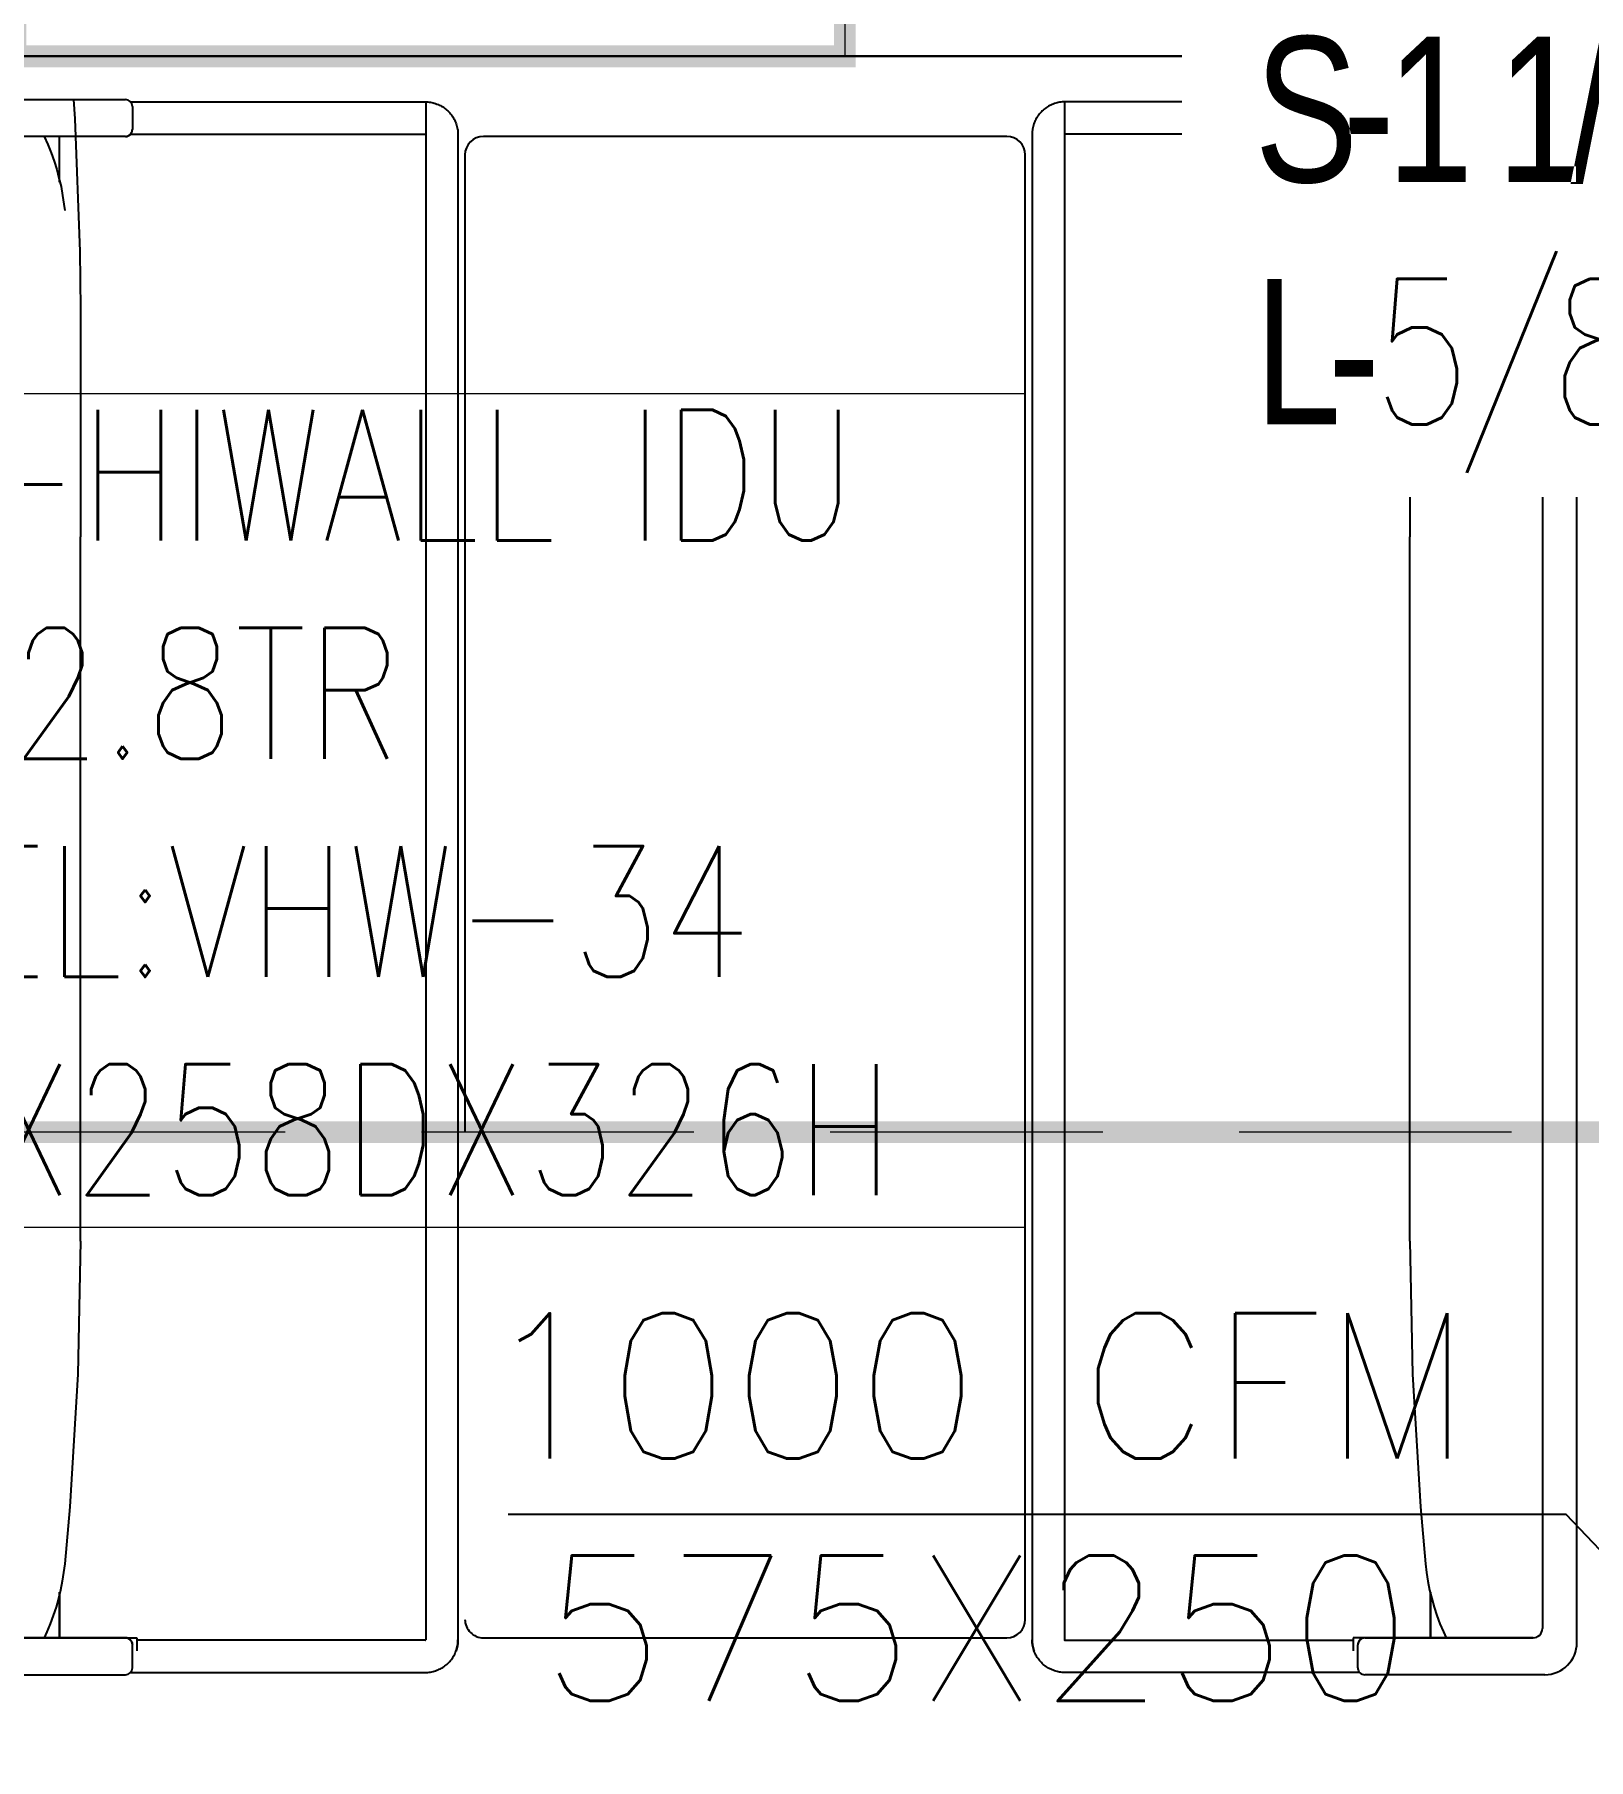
# Model space of a CAD drawing. Header units: millimetres. Extents: x 148480 to 578986, y 39883 to 155062.
# Drawn here: x 246344 to 248482, y 119536 to 121909 of the extents above; entities that cross this region are included whole.
import ezdxf

# ---------------------------------------------------------------- set-up
doc = ezdxf.new("R2010")
doc.units = ezdxf.units.MM
doc.linetypes.add('CENTER', pattern=[2, 1.25, -0.25, 0.25, -0.25])
doc.linetypes.add('HIDDEN', pattern=[0.375, 0.25, -0.125])
for name, color, linetype in [('CEN', 252, 'CENTER'), ('CONC-WALL', 1, 'Continuous'), ('I - MODULAR', 44, 'Continuous'), ('Layer2', 4, 'Continuous'), ('Layer4', 6, 'Continuous'), ('M-HVAC ELLIPTICAL DUCT', 6, 'Continuous'), ('M-HVAC VRV PIPE', 4, 'Continuous'), ('M-HVAC-TEXT', 7, 'Continuous'), ('PCE-HVACTEXT', 7, 'Continuous')]:
    doc.layers.add(name, color=color, linetype=linetype)
doc.layers.add('M-HVAC-EQUIP TEXT', color=7, linetype='Continuous', lineweight=0)
doc.styles.add('HVAC TEXT', font='Romans.shx', dxfattribs={"width": 0.8, "height": 100})
doc.styles.add('R', font='romans.shx')
doc.styles.add('ROMAND', font='romand__.ttf')
doc.styles.add('romans', font='stylu.ttf', dxfattribs={"height": 125})
doc.styles.add('rs', font='romans.shx', dxfattribs={"width": 0.75})
doc.dimstyles.new('GLAZ ALU', dxfattribs={"dimscale": 100, "dimtxt": 2, "dimasz": 1.4, "dimexe": 0.8, "dimexo": 0.8, "dimgap": 0.75, "dimtad": 1, "dimdec": 0, "dimzin": 0, "dimdsep": 46, "dimtxsty": 'rs', "dimcen": 0.09, "dimclrd": 8, "dimclre": 8, "dimclrt": 2, "dimadec": 0, "dimazin": 0, "dimtfac": 1, "dimtdec": 0, "dimtmove": 0, "dimatfit": 3, "dimfxl": 1, "dimtolj": 1, "dimtzin": 0, "dimarcsym": 0})
doc.dimstyles.new('Vayucon', dxfattribs={"dimtxt": 200, "dimasz": 150, "dimexe": 0, "dimexo": 0, "dimgap": 9e-05, "dimtad": 1, "dimdec": 0, "dimrnd": 5, "dimzin": 0, "dimdsep": 46, "dimtxsty": 'ROMAND', "dimcen": 90, "dimclrd": 42, "dimclre": 8, "dimclrt": 7, "dimadec": 0, "dimazin": 0, "dimtfac": 1, "dimtdec": 0, "dimtofl": 0, "dimtmove": 1, "dimatfit": 0, "dimfxl": 1, "dimtolj": 1, "dimtzin": 0, "dimarcsym": 0})

# ---------------------------------------------------------------- blocks, each defined once
blk = doc.blocks.new('GFC1')
at = {"layer": 'CEN', "color": 8, "linetype": 'HIDDEN', "lineweight": 0, "ltscale": 1500}
blk.add_lwpolyline([(321571.3, 121385.2), (317470.1, 121385.2), (317470.1, 125486.4), (321571.3, 125486.4)], close=True, dxfattribs=at)
at = {"layer": 'CEN', "color": 8, "linetype": 'Continuous', "lineweight": 0}
blk.add_lwpolyline([(320091.3, 122865.2), (318950.1, 122865.2), (318950.1, 124006.4), (320091.3, 124006.4)], close=True, dxfattribs=at)
at = {"layer": 'CONC-WALL', "color": 8, "linetype": 'Continuous', "lineweight": 30}
for p in [(315225.9, 122865.2), (320091.3, 122865.2)]:
    blk.add_line(p, (321820.9, 122865.2), dxfattribs=at)
at = {"layer": 'I - MODULAR', "color": 8}
for p, q in [((318854, 122805.7), (319101.6, 122805.7)), ((321054.3, 122805.7), (320806.7, 122805.7)), ((321051.1, 122805.7), (321051.1, 120702.3)), ((319108.7, 122802.5), (319514.2, 122802.5)), ((319111.1, 122796.1), (319111.1, 122764.4)), ((319514.7, 122802.5), (319514.7, 120686.9)), ((319514.7, 122802.5), (319514.7, 120686.9)), ((320393.5, 122802.5), (320393.5, 120686.9)), ((320393.5, 122802.5), (320393.5, 120686.9)), ((320799.6, 122802.5), (320394, 122802.5)), ((320797.1, 122796.1), (320797.1, 122764.4)), ((319108.7, 122758), (319514.2, 122758)), ((319108.7, 122758), (319514.2, 122758)), ((319559.1, 122757.5), (319559.1, 120686.9)), ((320349.1, 122757.5), (320349.1, 120686.9)), ((320799.6, 122758), (320394, 122758)), ((320799.6, 122758), (320394, 122758)), ((321098.7, 120683.2), (321098.7, 122761.2)), ((319101.6, 122754.9), (318869.8, 122754.9)), ((319011.1, 122692.1), (319011.1, 122754.9)), ((319011.1, 122692.1), (319011.1, 122754.9)), ((320314.2, 122754.9), (319594.1, 122754.9)), ((320314.2, 122754.9), (319594.1, 122754.9)), ((320806.7, 122754.9), (321038.4, 122754.9)), ((320897.2, 122692.1), (320897.2, 122754.9)), ((320897.2, 122692.1), (320897.2, 122754.9)), ((319568.7, 122729.5), (319568.7, 121385.2)), ((319568.7, 122729.5), (319568.7, 121385.2)), ((320339.6, 120715), (320339.6, 122729.5)), ((320339.6, 120715), (320339.6, 122729.5)), ((319039.6, 122517.7), (319039.6, 122204)), ((320868.6, 122517.7), (320868.6, 122204)), ((319011.1, 120689.6), (319011.1, 120752.4)), ((319011.1, 120689.6), (319011.1, 120752.4)), ((319011.1, 120752.4), (319011.1, 120689.6)), ((319011.1, 120752.4), (319011.1, 120689.6)), ((320897.2, 120689.6), (320897.2, 120752.4)), ((320897.2, 120689.6), (320897.2, 120752.4)), ((320897.2, 120752.4), (320897.2, 120689.6)), ((320897.2, 120752.4), (320897.2, 120689.6)), ((318869.8, 120689.6), (319117.5, 120689.6)), ((319101.6, 120689.6), (318869.8, 120689.6)), ((319111.1, 120648.3), (319111.1, 120680.1)), ((319117.5, 120689.6), (319117.5, 120671.6)), ((319514.2, 120686.4), (319117.5, 120686.4)), ((319514.2, 120686.4), (319117.5, 120686.4)), ((319594.1, 120689.6), (320314.2, 120689.6)), ((319594.1, 120689.6), (320314.2, 120689.6)), ((320394, 120686.4), (320790.7, 120686.4)), ((320394, 120686.4), (320790.7, 120686.4)), ((321038.4, 120689.6), (320790.7, 120689.6)), ((320790.7, 120689.6), (320790.7, 120671.6)), ((320797.1, 120648.3), (320797.1, 120680.1)), ((320806.7, 120689.6), (321038.4, 120689.6)), ((318854, 120638.8), (319101.6, 120638.8)), ((319108.7, 120642), (319514.2, 120642)), ((320799.6, 120642), (320394, 120642)), ((321054.3, 120638.8), (320806.7, 120638.8))]:
    blk.add_line(p, q, dxfattribs=at)
at = {"layer": 'I - MODULAR', "color": 8, "linetype": 'Continuous'}
for p, q in [((319039.6, 121235.2), (319039.6, 122204)), ((320868.6, 121235.2), (320868.6, 122204))]:
    blk.add_line(p, q, dxfattribs=at)
at = {"layer": 'I - MODULAR', "color": 8, "flags": 128}
for points in [[(319030.1, 122805.7), (319032.1, 122779.2), (319038.9, 122596.5), (319039.6, 122517.7)], [(320878.2, 122805.7), (320876.1, 122779.2), (320869.3, 122596.5), (320868.6, 122517.7)], [(319514.2, 122802.5), (319516, 122802.5), (319517.8, 122802.4), (319519.6, 122802.2), (319521.4, 122801.9), (319523.1, 122801.6), (319524.9, 122801.2), (319526.6, 122800.7), (319528.3, 122800.2), (319530, 122799.6), (319531.7, 122798.9), (319533.3, 122798.2), (319535, 122797.4), (319536.5, 122796.6), (319538.1, 122795.6), (319539.6, 122794.6), (319541, 122793.6), (319542.5, 122792.5), (319543.8, 122791.3), (319545.2, 122790.1), (319546.4, 122788.9), (319547.7, 122787.5), (319548.8, 122786.2), (319550, 122784.8), (319551, 122783.3), (319552, 122781.8), (319553, 122780.3), (319553.8, 122778.7), (319554.7, 122777.1), (319555.4, 122775.5), (319556.1, 122773.8), (319556.7, 122772.1), (319557.3, 122770.4), (319557.7, 122768.7), (319558.2, 122766.9), (319558.5, 122765.2), (319558.8, 122763.4), (319559, 122761.6), (319559.1, 122759.8), (319559.1, 122758), (319559.1, 122757.5)], [(320394, 122802.5), (320392.2, 122802.5), (320390.5, 122802.4), (320388.7, 122802.2), (320386.9, 122801.9), (320385.1, 122801.6), (320383.4, 122801.2), (320381.6, 122800.7), (320379.9, 122800.2), (320378.2, 122799.6), (320376.5, 122798.9), (320374.9, 122798.2), (320373.3, 122797.4), (320371.7, 122796.6), (320370.2, 122795.6), (320368.7, 122794.6), (320367.2, 122793.6), (320365.8, 122792.5), (320364.4, 122791.3), (320363.1, 122790.1), (320361.8, 122788.9), (320360.6, 122787.5), (320359.4, 122786.2), (320358.3, 122784.8), (320357.2, 122783.3), (320356.2, 122781.8), (320355.3, 122780.3), (320354.4, 122778.7), (320353.6, 122777.1), (320352.8, 122775.5), (320352.1, 122773.8), (320351.5, 122772.1), (320351, 122770.4), (320350.5, 122768.7), (320350.1, 122766.9), (320349.7, 122765.2), (320349.5, 122763.4), (320349.3, 122761.6), (320349.1, 122759.8), (320349.1, 122758), (320349.1, 122757.5)], [(318989.6, 122754.9), (318994.7, 122743.8), (318999.2, 122732.5), (319003.4, 122721.1), (319007, 122709.5), (319010.2, 122697.7), (319013, 122685.9), (319015.2, 122673.9), (319017, 122661.9), (319018, 122653.1)], [(320918.6, 122754.9), (320913.6, 122743.8), (320909, 122732.5), (320904.9, 122721.1), (320901.2, 122709.5), (320898, 122697.7), (320895.3, 122685.9), (320893, 122673.9), (320891.2, 122661.9), (320890.2, 122653.1)], [(319039.6, 121235.2), (319035.9, 121052.4), (319025, 120869.9), (319018, 120791.4)], [(320868.6, 121235.2), (320872.3, 121052.4), (320883.3, 120869.9), (320890.2, 120791.4)], [(319018, 120791.4), (319016.6, 120779.3), (319014.7, 120767.3), (319012.3, 120755.3), (319009.4, 120743.5), (319006.1, 120731.8), (319002.3, 120720.3), (318998, 120708.9), (318993.3, 120697.6), (318989.6, 120689.6)], [(320890.2, 120791.4), (320891.7, 120779.3), (320893.6, 120767.3), (320896, 120755.3), (320898.8, 120743.5), (320902.1, 120731.8), (320905.9, 120720.3), (320910.2, 120708.9), (320914.9, 120697.6), (320918.6, 120689.6)], [(319514.2, 120642), (319516, 120642), (319517.8, 120642.1), (319519.6, 120642.3), (319521.4, 120642.5), (319523.1, 120642.9), (319524.9, 120643.3), (319526.6, 120643.7), (319528.3, 120644.3), (319530, 120644.9), (319531.7, 120645.5), (319533.3, 120646.3), (319535, 120647), (319536.5, 120647.9), (319538.1, 120648.8), (319539.6, 120649.8), (319541, 120650.9), (319542.5, 120652), (319543.8, 120653.1), (319545.2, 120654.3), (319546.4, 120655.6), (319547.7, 120656.9), (319548.8, 120658.3), (319550, 120659.7), (319551, 120661.1), (319552, 120662.6), (319553, 120664.2), (319553.8, 120665.7), (319554.7, 120667.3), (319555.4, 120669), (319556.1, 120670.6), (319556.7, 120672.3), (319557.3, 120674), (319557.7, 120675.8), (319558.2, 120677.5), (319558.5, 120679.3), (319558.8, 120681.1), (319559, 120682.9), (319559.1, 120684.6), (319559.1, 120686.4), (319559.1, 120686.9)], [(319559.1, 120686.9), (319559.1, 120685.1), (319559, 120683.3), (319558.8, 120681.5), (319558.6, 120679.8), (319558.3, 120678), (319557.9, 120676.2), (319557.4, 120674.5), (319556.9, 120672.8), (319556.5, 120671.6)], [(320349.1, 120686.9), (320349.1, 120685.1), (320349.2, 120683.3), (320349.4, 120681.5), (320349.7, 120679.8), (320350, 120678), (320350.4, 120676.2), (320350.8, 120674.5), (320351.4, 120672.8), (320351.8, 120671.6)], [(320394, 120642), (320392.2, 120642), (320390.5, 120642.1), (320388.7, 120642.3), (320386.9, 120642.5), (320385.1, 120642.9), (320383.4, 120643.3), (320381.6, 120643.7), (320379.9, 120644.3), (320378.2, 120644.9), (320376.5, 120645.5), (320374.9, 120646.3), (320373.3, 120647), (320371.7, 120647.9), (320370.2, 120648.8), (320368.7, 120649.8), (320367.2, 120650.9), (320365.8, 120652), (320364.4, 120653.1), (320363.1, 120654.3), (320361.8, 120655.6), (320360.6, 120656.9), (320359.4, 120658.3), (320358.3, 120659.7), (320357.2, 120661.1), (320356.2, 120662.6), (320355.3, 120664.2), (320354.4, 120665.7), (320353.6, 120667.3), (320352.8, 120669), (320352.1, 120670.6), (320351.5, 120672.3), (320351, 120674), (320350.5, 120675.8), (320350.1, 120677.5), (320349.7, 120679.3), (320349.5, 120681.1), (320349.3, 120682.9), (320349.1, 120684.6), (320349.1, 120686.4), (320349.1, 120686.9)]]:
    blk.add_lwpolyline(points, dxfattribs=at)
at = {"layer": 'I - MODULAR', "color": 8}
for centre, radius, start, end in [((319101.6, 122796.1), 9.52, 0, 90), ((319101.6, 122796.1), 9.52, 45, 90), ((320806.7, 122796.1), 9.52, 90, 180), ((320806.7, 122796.1), 9.52, 90, 135), ((321054.3, 122761.2), 44.4, 0, 90), ((319101.6, 122764.4), 9.52, 270, 0), ((319101.6, 122764.4), 9.52, 270, 318.1897), ((319101.6, 122764.4), 9.52, 288.0398, 297.6079), ((319101.6, 122764.4), 9.53, 302.4685, 311.9638), ((319101.6, 122764.4), 9.53, 318.1897, 328.7411), ((319514.2, 122757.5), 0.508, 0, 90), ((319514.2, 122757.5), 0.508, 0, 90), ((320394, 122757.5), 0.508, 90, 180), ((320394, 122757.5), 0.508, 90, 180), ((320806.7, 122764.4), 9.52, 180, 270), ((320806.7, 122764.4), 9.53, 211.2589, 221.8103), ((320806.7, 122764.4), 9.52, 221.8103, 270), ((320806.7, 122764.4), 9.53, 228.0362, 237.5315), ((320806.7, 122764.4), 9.52, 242.3921, 251.9602), ((319101.6, 122764.4), 9.52, 270, 283.7205), ((319594.1, 122729.5), 25.4, 90, 180), ((319594.1, 122729.5), 25.4, 90, 180), ((320314.2, 122729.5), 25.4, 0, 90), ((320314.2, 122729.5), 25.4, 0, 90), ((320806.7, 122764.4), 9.52, 256.2795, 270), ((321038.4, 122742.2), 12.7, 0, 90), ((319594.1, 120715), 25.4, 180, 270), ((319594.1, 120715), 25.4, 180, 270), ((320314.2, 120715), 25.4, 270, 0), ((320314.2, 120715), 25.4, 270, 0), ((321038.4, 120702.3), 12.7, 270, 0), ((321038.4, 120702.3), 12.7, 270, 0), ((319101.6, 120680.1), 9.52, 41.8103, 90), ((319101.6, 120680.1), 9.52, 0, 90), ((319101.6, 120680.1), 9.52, 76.2795, 90), ((319101.6, 120680.1), 9.52, 62.3921, 71.9602), ((319101.6, 120680.1), 9.53, 48.0362, 57.5315), ((319101.6, 120680.1), 9.53, 31.2589, 41.8103), ((319514.2, 120686.9), 0.508, 270, 0), ((319514.2, 120686.9), 0.508, 270, 0), ((320394, 120686.9), 0.508, 180, 270), ((320394, 120686.9), 0.508, 180, 270), ((320806.7, 120680.1), 9.52, 90, 180), ((320806.7, 120680.1), 9.53, 138.1897, 148.7411), ((320806.7, 120680.1), 9.52, 90, 138.1897), ((320806.7, 120680.1), 9.53, 122.4685, 131.9638), ((320806.7, 120680.1), 9.52, 108.0398, 117.6079), ((320806.7, 120680.1), 9.52, 90, 103.7205), ((321054.3, 120683.2), 44.4, 270, 0), ((319101.6, 120648.3), 9.52, 270, 0), ((320806.7, 120648.3), 9.52, 180, 270), ((319101.6, 120648.3), 9.52, 270, 315), ((320806.7, 120648.3), 9.52, 225, 270)]:
    blk.add_arc(centre, radius, start, end, dxfattribs=at)
for points in [[(319109.7, 122759.5), (319110, 122760), (319110.5, 122761), (319111, 122762.7), (319111.1, 122763.8), (319111.1, 122764.4)], [(320798.5, 122759.5), (320798.2, 122760), (320797.7, 122761), (320797.2, 122762.7), (320797.1, 122763.8), (320797.1, 122764.4)], [(319109.7, 120685), (319110, 120684.5), (319110.5, 120683.5), (319111, 120681.8), (319111.1, 120680.6), (319111.1, 120680.1)], [(320798.5, 120685), (320798.2, 120684.5), (320797.7, 120683.5), (320797.2, 120681.8), (320797.1, 120680.6), (320797.1, 120680.1)]]:
    blk.add_open_spline(points, degree=3, dxfattribs=at)
blk = doc.blocks.new('BEAM')
at = {"layer": 'CEN', "color": 11, "linetype": 'HIDDEN', "lineweight": 0, "ltscale": 1500, "const_width": 30}
blk.add_lwpolyline([(381571.3, 121385.2), (377470.1, 121385.2), (377470.1, 125486.4), (381571.3, 125486.4)], close=True, dxfattribs=at)
at = {"layer": 'CEN', "color": 11, "linetype": 'Continuous', "lineweight": 0, "const_width": 30}
blk.add_lwpolyline([(380091.3, 122865.2), (378950.1, 122865.2), (378950.1, 124006.4), (380091.3, 124006.4)], close=True, dxfattribs=at)
blk = doc.blocks.new('BEE')
at = {"layer": 'M-HVAC VRV PIPE', "linetype": 'Continuous'}
blk.add_blockref('BEAM', (0, 0), dxfattribs=at)

msp = doc.modelspace()

# ---------------------------------------------------------------- block references
at = {"layer": 'Layer4', "linetype": 'Continuous', "rotation": 360}
msp.add_blockref('GFC1', (-72632.4, -986), dxfattribs=at)

# ---------------------------------------------------------------- next in the draw order: linework, layer by layer
at = {"layer": 'M-HVAC-EQUIP TEXT', "color": 7}
msp.add_lwpolyline([(247706.7, 121415.1), (245517.3, 121415.1), (245517.3, 120268.5), (247706.7, 120268.5)], close=True, dxfattribs=at)

# ---------------------------------------------------------------- next in the draw order: block references
at = {"layer": 'Layer2', "linetype": 'Continuous', "rotation": 360}
msp.add_blockref('BEE', (-132632.4, -986), dxfattribs=at)

# ---------------------------------------------------------------- next in the draw order: texts
at = {"layer": 'M-HVAC-EQUIP TEXT', "color": 5, "insert": (245511.8, 121392.9), "char_height": 180, "width": 2135.531, "attachment_point": 1, "style": 'HVAC TEXT'}
msp.add_mtext('\\pxqc;{\\H0.99999x;\\C7;VRF V-HIWALL IDU\\P2.8TR \\PMODEL:VHW-34\\P1350WX258DX326H}', dxfattribs=at)
at = {"layer": 'M-HVAC-TEXT', "color": 7, "insert": (247640.4, 120150.1, 0), "char_height": 200, "width": 1845.925, "attachment_point": 2, "style": 'R'}
msp.add_mtext('1000 CFM\\P575X250', dxfattribs=at)

# ---------------------------------------------------------------- next in the draw order: leaders
at = {"layer": 'M-HVAC ELLIPTICAL DUCT', "linetype": 'Continuous'}
msp.add_leader([(249423.5, 118850.4), (248451.4, 119873.1), (246996, 119873.1)], dimstyle='Vayucon', dxfattribs=at)
at = {"layer": 'PCE-HVACTEXT', "ltscale": 0.25}
msp.add_leader([(249686.3, 121658.3), (247968.4, 121658.3)], dimstyle='GLAZ ALU', override={"dimtad": 0, "dimclrd": 7, "dimclrt": 256, "dimfxl": 100, "dimfxlon": 1, "dimtfill": 1, "dimarcsym": 1}, dxfattribs=at)

# ---------------------------------------------------------------- next in the draw order: texts
at = {"layer": 'M-HVAC-TEXT', "insert": (249574, 121306.2), "char_height": 200, "width": 1551.289, "attachment_point": 9, "style": 'romans', "bg_fill": 2}
msp.add_mtext('\\pxql;{\\fStylus BT|b0|i0|c0|p0;\\W0.8;\\T0.8;\\C150;S-1 1/8-3RMT\\P\\pt0.5;L-\\Fromans.shx|c1;5/8-3RMT}', dxfattribs=at)

doc.saveas('drawing.dxf')
